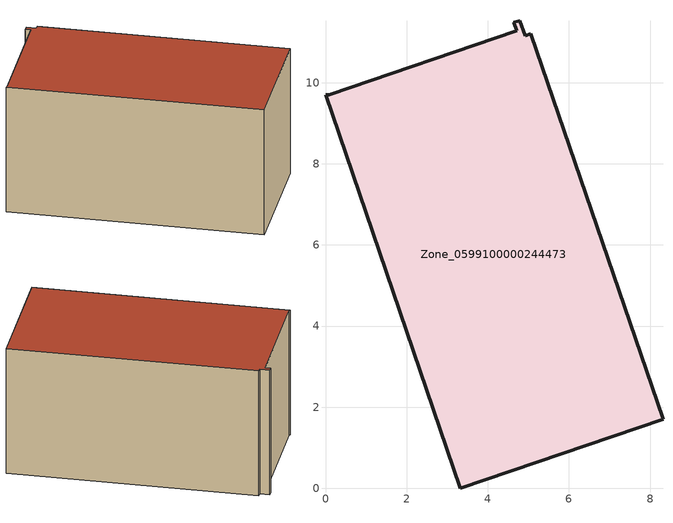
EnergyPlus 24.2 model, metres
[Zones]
Zone_0599100000244473
 floor ground (C_G): 4.79,11.53 4.92,11.16 5.06,11.21 8.32,1.7 3.32,0 0,9.71 0.09,9.71 4.71,11.28 4.64,11.49 z0
 wall outside (C_F): 4.71,11.28 0.09,9.71 0,9.71 3.32,0 8.32,1.7 5.06,11.21 4.92,11.16 4.79,11.53 4.64,11.49 4.71,11.28 z0:5.48
 roof outside (C_R): 4.92,11.16 4.79,11.53 4.64,11.49 4.71,11.28 0.09,9.71 0,9.71 3.32,0 8.32,1.7 5.06,11.21 z5.48
[BUILDING]
Pand.0599100000244473: North Axis=0; Terrain=City; Loads Convergence Tolerance Value=0.04; Temperature Convergence Tolerance Value=0.4; Solar Distribution=FullExterior; Maximum Number of Warmup Days=25; Minimum Number of Warmup Days=1
[Site:Location]
Rotterdam.The.Hague.AP_ZH_NLD Design_Conditions: Latitude=51.96; Longitude=4.45; Time Zone=1; Elevation=-4.5
[SITE:GROUNDTEMPERATURE:BUILDINGSURFACE]
18, 18, 18, 18, 18, 18, 18, 18, 18, 18, 18, 18
[MATERIAL] Thermal Absorptance=0.9; Solar Absorptance=0.7; Visible Absorptance=0.7
Name | Roughness | Thickness | Conductivity | Density | Specific Heat
G.TI.1946-1964 | MediumSmooth | 0.15 | 1 | 540 | 1210
F.TI.1946-1964 | Rough | 0.3 | 0.857143 | 1920 | 840
R.TI.1946-1964 | MediumRough | 0.2 | 0.277778 | 1500 | 1000
[CONSTRUCTION]
C_G: G.TI.1946-1964
C_F: F.TI.1946-1964
C_R: R.TI.1946-1964
[ZONE]
Zone_0599100000244473: Type=1; Multiplier=1; Ceiling Height=Autocalculate; Volume=Autocalculate; Floor Area=autocalculate; Part of Total Floor Area=Yes
[ZONEINFILTRATION:DESIGNFLOWRATE]
Infil_Zone_0599100000244473: Zone or ZoneList or Space or SpaceList=Zone_0599100000244473; Schedule=AlwaysOn; Design Flow Rate Calculation Method=Flow/Area; Flow Rate per Floor Area=0.003; Constant Term Coefficient=1; Temperature Term Coefficient=0; Velocity Term Coefficient=0; Velocity Squared Term Coefficient=0
[HVACTEMPLATE:ZONE:IDEALLOADSAIRSYSTEM]
Zone_0599100000244473: Maximum Heating Supply Air Temperature=50; Minimum Cooling Supply Air Temperature=13; Maximum Heating Supply Air Humidity Ratio=0.0156; Minimum Cooling Supply Air Humidity Ratio=0.0077; Heating Limit=NoLimit; Cooling Limit=NoLimit; Dehumidification Control Type=ConstantSensibleHeatRatio; Cooling Sensible Heat Ratio=0.7; Dehumidification Setpoint=60; Humidification Control Type=None; Humidification Setpoint=30; Outdoor Air Method=None; Outdoor Air Flow Rate per Person=0.00944; Outdoor Air Flow Rate per Zone Floor Area=0; Outdoor Air Flow Rate per Zone=0; Demand Controlled Ventilation Type=None; Outdoor Air Economizer Type=NoEconomizer; Heat Recovery Type=None; Sensible Heat Recovery Effectiveness=0.7; Latent Heat Recovery Effectiveness=0.65
[ZONECONTROL:THERMOSTAT]
ThermostatControl_Zone_0599100000244473: Zone or ZoneList=Zone_0599100000244473; Control Type Schedule=DualSetpointControlType; Control 1=Thermostat_Zone_0599100000244473; Temperature Difference Between Cutout And Setpoint=0
[THERMOSTATSETPOINT:DUALSETPOINT]
Thermostat_Zone_0599100000244473: Heating Setpoint Temperature Schedule=HeatingSetpoint_Zone_0599100000244473; Cooling Setpoint Temperature Schedule=CoolingSetpoint_Zone_0599100000244473
[SCHEDULE:COMPACT]
HeatingSetpoint_Zone_0599100000244473: Through: 12/31, For: AllDays, Until: 24:00, 21
CoolingSetpoint_Zone_0599100000244473: Through: 12/31, For: AllDays, Until: 24:00, 24
DualSetpointControlType: Through: 12/31, For: AllDays, Until: 24:00, 4
AlwaysOn: Through: 12/31, For: AllDays, Until: 24:00, 1
